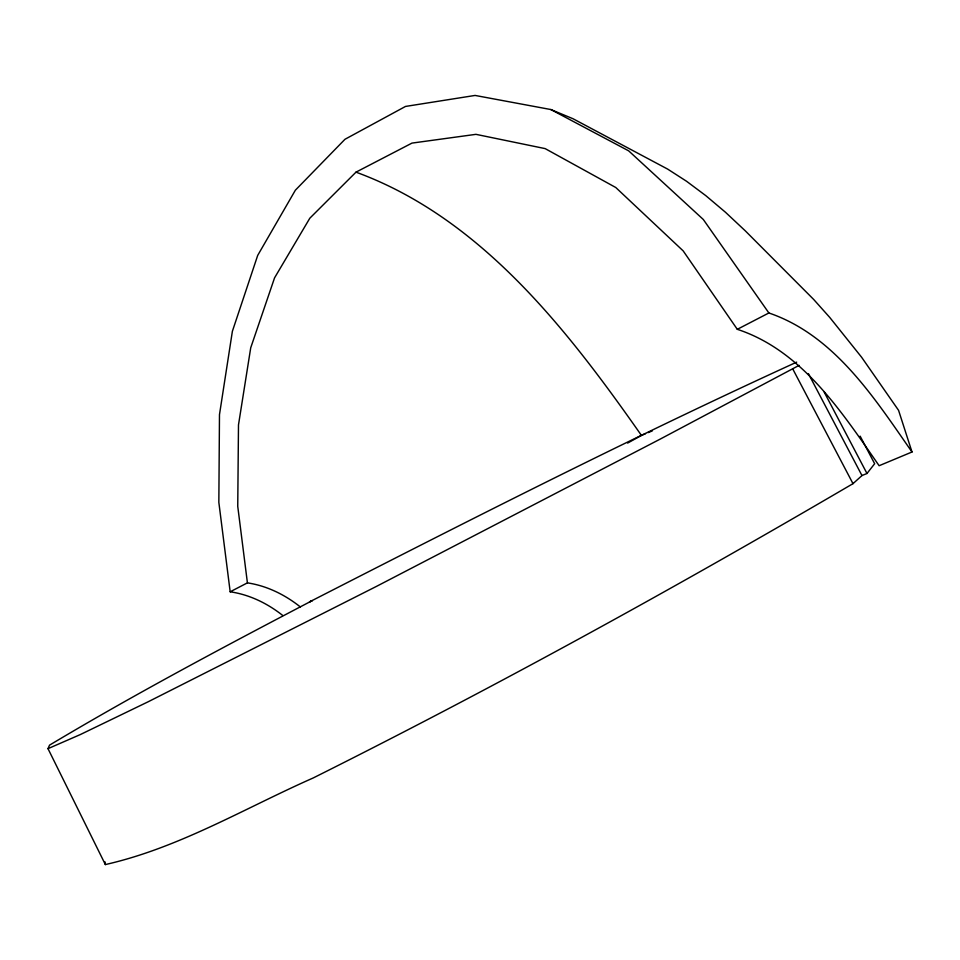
<?xml version="1.0" encoding="UTF-8"?>
<svg xmlns="http://www.w3.org/2000/svg" width="960" height="960" viewBox="0 0 960 960"><rect width="100%" height="100%" fill="white"/><g stroke="black" fill="none" stroke-linecap="round" stroke-linejoin="round"><path stroke-width="1.44" d="M860.148 436.152L874.656 463.716L866.976 473.484L861.972 475.56L852.996 483.66C676.14 587.256 496.56 686.292 313.212 777.96C244.728 808.2 178.98 847.92 105.36 864.564L48 748.656L49.56 745.128C135.348 693.828 223.752 646.944 312.288 600.576L309.516 601.908C470.616 519.444 632.064 437.4 796.668 362.136M355.992 172.152L309.828 218.208L274.56 277.848L250.728 347.772L238.488 424.908L237.744 506.364L247.416 582.864L230.172 591.792L218.844 502.38L219.48 414.624L232.38 331.296L257.7 255.396L295.368 190.2L344.976 139.284L405.492 106.44L475.08 95.436L550.824 109.536L573.048 118.752L667.68 169.116L686.52 181.248L705.828 195.672L725.484 212.268L745.392 230.94L813.684 299.46L829.692 317.364L861.588 357.216L898.572 410.34L912 451.992L879.132 465.72C841.98 412.404 802.272 350.664 737.304 329.316L683.172 250.884L615.78 187.512L545.148 148.608L475.956 134.34L411.984 143.1L355.992 172.152C481.092 217.98 567.54 329.928 641.436 435.42L645.504 433.728M48 748.656L80.22 734.616L148.212 701.748L376.344 586.452L660.312 439.044L799.116 365.364M627.624 443.076L641.436 435.42M737.304 329.316L768.876 312.972C834.432 335.304 874.344 397.932 912 451.992M648.216 432.6L652.296 430.908M230.172 591.792C249.528 594.624 267.516 603.408 282.756 615.492M247.416 582.864C266.928 585.804 285.024 594.744 300.372 606.972M550.824 109.536L628.656 150.84L703.32 219.504L768.876 312.972M824.244 392.196L866.976 473.484M808.44 373.692L861.972 475.56M792.852 369.132L852.996 483.66M104.952 861.816L105.36 864.564"/></g></svg>
